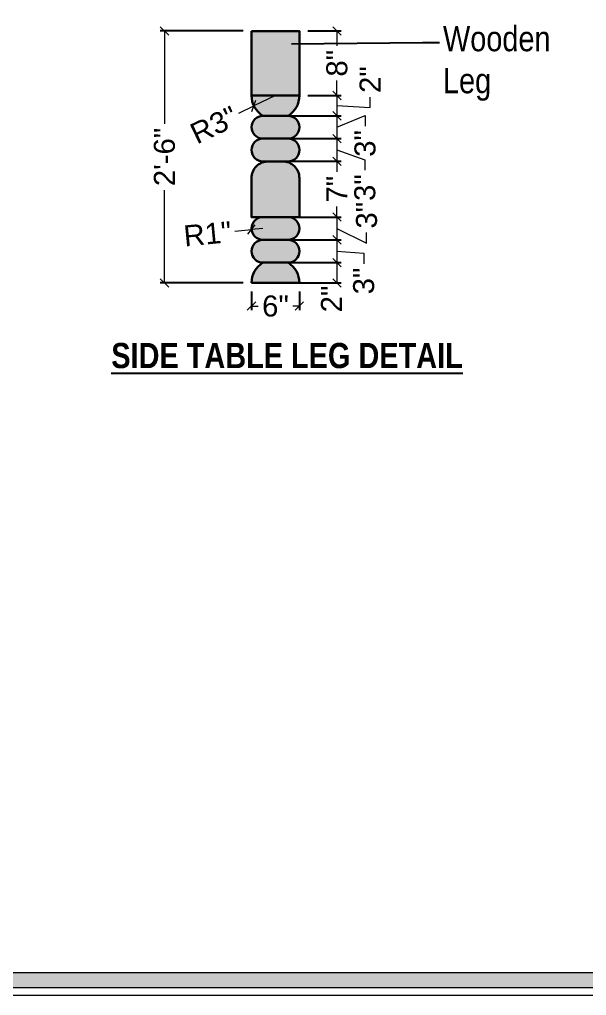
# Model space of a CAD drawing. Header units: millimetres. Extents: x 56222 to 3066687, y -650199 to -121287.
# Drawn here: x 136060.7 to 136128.1, y -182910.9 to -182794.7 of the extents above; entities that cross this region are included whole.
import ezdxf
from ezdxf import colors
from ezdxf.entities.mleader import LeaderData, LeaderLine
from ezdxf.math import Vec2, Vec3

# ---------------------------------------------------------------- set-up
doc = ezdxf.new("R2010")
doc.units = ezdxf.units.MM
doc.header["$MEASUREMENT"] = 0
doc.header["$PDMODE"] = 35
doc.linetypes.add('DASHEDX2', pattern=[1.5, 1, -0.5])
doc.layers.get('Defpoints').update_dxf_attribs({"color": 220})
for name, color, linetype, lineweight in [('dim05', 1, 'Continuous', 13), ('Dimension', 10, 'DASHEDX2', 20), ('FURNITURE', 32, 'Continuous', 9), ('Labelling', 1, 'Continuous', 25), ('Text', 7, 'Continuous', 15), ('wall', 7, 'Continuous', 30)]:
    doc.layers.add(name, color=color, linetype=linetype, lineweight=lineweight)
doc.styles.add('Arial', font='arial.ttf')
doc.styles.get("Standard").update_dxf_attribs({"font": 'arial.ttf', "height": 6})
doc.styles.add('style4', font='ARIALN.TTF')
doc.dimstyles.new('ISO-25', dxfattribs={"dimtxt": 2.5, "dimasz": 1, "dimexe": 0.5, "dimexo": 1, "dimtad": 0, "dimdec": 1, "dimlunit": 4, "dimtxsty": 'Standard', "dimblk": 'OBLIQUE', "dimcen": 2.5, "dimclrd": 1, "dimclre": 1, "dimclrt": 5, "dimadec": 0, "dimazin": 0, "dimtfac": 1, "dimtdec": 1, "dimtmove": 0, "dimatfit": 3, "dimfxl": 1, "dimlwd": -1, "dimarcsym": 0})

# ---------------------------------------------------------------- blocks, each defined once
blk = doc.blocks.new('_Oblique')
at = {"layer": 'wall', "color": 0, "lineweight": -2}
blk.add_line((-0.5, -0.5), (0.5, 0.5), dxfattribs=at)
blk = doc.blocks.new('*D421')
at = {"layer": 'Defpoints', "color": 0, "lineweight": 30, "transparency": 16777216}
for p in [(136093.96, -182796.1), (136093.96, -182803.78), (136098.42, -182803.78)]:
    blk.add_point(p, dxfattribs=at)
at = {"layer": 'dim05', "color": 1, "linetype": 'Continuous', "lineweight": -2, "transparency": 16777216}
for p, q in [((136094.96, -182796.1), (136098.92, -182796.1)), ((136094.96, -182803.78), (136098.92, -182803.78))]:
    blk.add_line(p, q, dxfattribs=at)
at = {"layer": 'dim05', "color": 1, "linetype": 'Continuous', "transparency": 16777216}
for p, q in [((136098.42, -182796.1), (136098.42, -182797.88)), ((136098.42, -182803.78), (136098.42, -182802))]:
    blk.add_line(p, q, dxfattribs=at)
at = {"layer": 'dim05', "color": 1, "transparency": 16777216}
for p, rotation in [((136098.42, -182796.1), 90), ((136098.42, -182803.78), 270)]:
    blk.add_blockref('_Oblique', p, dxfattribs=dict(at, rotation=rotation))
at = {"layer": 'dim05', "color": 5, "lineweight": 25, "transparency": 16777216, "insert": (136098.42, -182799.94), "char_height": 2.5, "attachment_point": 5, "rotation": 90, "style": 'Arial'}
blk.add_mtext('8"', dxfattribs=at)
blk = doc.blocks.new('*D422')
at = {"layer": 'Defpoints', "color": 0, "lineweight": 30, "transparency": 16777216}
for p in [(136093.96, -182803.78), (136092.61, -182806.2), (136098.42, -182806.2)]:
    blk.add_point(p, dxfattribs=at)
at = {"layer": 'dim05', "color": 1, "linetype": 'Continuous', "lineweight": -2, "transparency": 16777216}
for p, q in [((136094.96, -182803.78), (136098.92, -182803.78)), ((136093.61, -182806.2), (136098.92, -182806.2))]:
    blk.add_line(p, q, dxfattribs=at)
at = {"layer": 'dim05', "color": 1, "linetype": 'Continuous', "transparency": 16777216}
for p, q in [((136098.42, -182803.78), (136098.42, -182806.2)), ((136102.36, -182805.22), (136102.36, -182803.97)), ((136098.42, -182804.99), (136102.36, -182805.22))]:
    blk.add_line(p, q, dxfattribs=at)
at = {"layer": 'dim05', "color": 1, "transparency": 16777216}
for p, rotation in [((136098.42, -182803.78), 90), ((136098.42, -182806.2), 270)]:
    blk.add_blockref('_Oblique', p, dxfattribs=dict(at, rotation=rotation))
at = {"layer": 'dim05', "color": 5, "lineweight": 25, "transparency": 16777216, "insert": (136102.36, -182801.89), "char_height": 2.5, "attachment_point": 5, "rotation": 90, "style": 'Arial'}
blk.add_mtext('2"', dxfattribs=at)
blk = doc.blocks.new('*D423')
at = {"layer": 'Defpoints', "color": 0, "lineweight": 30, "transparency": 16777216}
for p in [(136091.11, -182806.2), (136091.11, -182808.91), (136098.42, -182808.91)]:
    blk.add_point(p, dxfattribs=at)
at = {"layer": 'dim05', "color": 1, "linetype": 'Continuous', "lineweight": -2, "transparency": 16777216}
for p, q in [((136092.11, -182806.2), (136098.92, -182806.2)), ((136092.11, -182808.91), (136098.92, -182808.91))]:
    blk.add_line(p, q, dxfattribs=at)
at = {"layer": 'dim05', "color": 1, "linetype": 'Continuous', "transparency": 16777216}
for p, q in [((136098.42, -182807.56), (136101.77, -182806.18)), ((136098.42, -182806.2), (136098.42, -182808.91)), ((136101.77, -182806.18), (136101.77, -182807.43))]:
    blk.add_line(p, q, dxfattribs=at)
at = {"layer": 'dim05', "color": 1, "transparency": 16777216}
for p, rotation in [((136098.42, -182806.2), 90), ((136098.42, -182808.91), 270)]:
    blk.add_blockref('_Oblique', p, dxfattribs=dict(at, rotation=rotation))
at = {"layer": 'dim05', "color": 5, "lineweight": 25, "transparency": 16777216, "insert": (136101.77, -182809.49), "char_height": 2.5, "attachment_point": 5, "rotation": 90, "style": 'Arial'}
blk.add_mtext('3"', dxfattribs=at)
blk = doc.blocks.new('*D424')
at = {"layer": 'Defpoints', "color": 0, "lineweight": 30, "transparency": 16777216}
for p in [(136091.11, -182808.91), (136091.96, -182811.62), (136098.42, -182811.62)]:
    blk.add_point(p, dxfattribs=at)
at = {"layer": 'dim05', "color": 1, "linetype": 'Continuous', "lineweight": -2, "transparency": 16777216}
for p, q in [((136092.11, -182808.91), (136098.92, -182808.91)), ((136092.96, -182811.62), (136098.92, -182811.62))]:
    blk.add_line(p, q, dxfattribs=at)
at = {"layer": 'dim05', "color": 1, "linetype": 'Continuous', "transparency": 16777216}
for p, q in [((136098.42, -182808.91), (136098.42, -182811.62)), ((136098.42, -182810.27), (136101.75, -182811.44)), ((136101.75, -182811.44), (136101.75, -182812.69))]:
    blk.add_line(p, q, dxfattribs=at)
at = {"layer": 'dim05', "color": 1, "transparency": 16777216}
for p, rotation in [((136098.42, -182808.91), 90), ((136098.42, -182811.62), 270)]:
    blk.add_blockref('_Oblique', p, dxfattribs=dict(at, rotation=rotation))
at = {"layer": 'dim05', "color": 5, "lineweight": 25, "transparency": 16777216, "insert": (136101.75, -182814.75), "char_height": 2.5, "attachment_point": 5, "rotation": 90, "style": 'Arial'}
blk.add_mtext('3"', dxfattribs=at)
blk = doc.blocks.new('*D425')
at = {"layer": 'Defpoints', "color": 0, "lineweight": 30, "transparency": 16777216}
for p in [(136091.96, -182811.62), (136091.96, -182818.26), (136098.42, -182818.26)]:
    blk.add_point(p, dxfattribs=at)
at = {"layer": 'dim05', "color": 1, "linetype": 'Continuous', "lineweight": -2, "transparency": 16777216}
for p, q in [((136092.96, -182811.62), (136098.92, -182811.62)), ((136092.96, -182818.26), (136098.92, -182818.26))]:
    blk.add_line(p, q, dxfattribs=at)
at = {"layer": 'dim05', "color": 1, "linetype": 'Continuous', "transparency": 16777216}
for p, q in [((136098.42, -182811.62), (136098.42, -182812.89)), ((136098.42, -182818.26), (136098.42, -182816.99))]:
    blk.add_line(p, q, dxfattribs=at)
at = {"layer": 'dim05', "color": 1, "transparency": 16777216}
for p, rotation in [((136098.42, -182811.62), 90), ((136098.42, -182818.26), 270)]:
    blk.add_blockref('_Oblique', p, dxfattribs=dict(at, rotation=rotation))
at = {"layer": 'dim05', "color": 5, "lineweight": 25, "transparency": 16777216, "insert": (136098.42, -182814.94), "char_height": 2.5, "attachment_point": 5, "rotation": 90, "style": 'Arial'}
blk.add_mtext('7"', dxfattribs=at)
blk = doc.blocks.new('*D426')
at = {"layer": 'Defpoints', "color": 0, "lineweight": 30, "transparency": 16777216}
for p in [(136091.96, -182818.26), (136091.96, -182820.97), (136098.42, -182820.97)]:
    blk.add_point(p, dxfattribs=at)
at = {"layer": 'dim05', "color": 1, "linetype": 'Continuous', "lineweight": -2, "transparency": 16777216}
for p, q in [((136092.96, -182818.26), (136098.92, -182818.26)), ((136092.96, -182820.97), (136098.92, -182820.97))]:
    blk.add_line(p, q, dxfattribs=at)
at = {"layer": 'dim05', "color": 1, "linetype": 'Continuous', "transparency": 16777216}
for p, q in [((136098.42, -182818.26), (136098.42, -182820.97)), ((136098.42, -182819.61), (136101.95, -182821.35)), ((136101.95, -182821.35), (136101.95, -182820.1))]:
    blk.add_line(p, q, dxfattribs=at)
at = {"layer": 'dim05', "color": 1, "transparency": 16777216}
for p, rotation in [((136098.42, -182818.26), 90), ((136098.42, -182820.97), 270)]:
    blk.add_blockref('_Oblique', p, dxfattribs=dict(at, rotation=rotation))
at = {"layer": 'dim05', "color": 5, "lineweight": 25, "transparency": 16777216, "insert": (136101.95, -182818.04), "char_height": 2.5, "attachment_point": 5, "rotation": 90, "style": 'Arial'}
blk.add_mtext('3"', dxfattribs=at)
blk = doc.blocks.new('*D427')
at = {"layer": 'Defpoints', "color": 0, "lineweight": 30, "transparency": 16777216}
for p in [(136091.96, -182820.97), (136091.96, -182823.68), (136098.42, -182823.68)]:
    blk.add_point(p, dxfattribs=at)
at = {"layer": 'dim05', "color": 1, "linetype": 'Continuous', "lineweight": -2, "transparency": 16777216}
for p, q in [((136092.96, -182820.97), (136098.92, -182820.97)), ((136092.96, -182823.68), (136098.92, -182823.68))]:
    blk.add_line(p, q, dxfattribs=at)
at = {"layer": 'dim05', "color": 1, "linetype": 'Continuous', "transparency": 16777216}
for p, q in [((136098.42, -182820.97), (136098.42, -182823.68)), ((136098.42, -182822.33), (136101.61, -182822.56)), ((136101.61, -182822.56), (136101.61, -182823.81))]:
    blk.add_line(p, q, dxfattribs=at)
at = {"layer": 'dim05', "color": 1, "transparency": 16777216}
for p, rotation in [((136098.42, -182820.97), 90), ((136098.42, -182823.68), 270)]:
    blk.add_blockref('_Oblique', p, dxfattribs=dict(at, rotation=rotation))
at = {"layer": 'dim05', "color": 5, "lineweight": 25, "transparency": 16777216, "insert": (136101.61, -182825.87), "char_height": 2.5, "attachment_point": 5, "rotation": 90, "style": 'Arial'}
blk.add_mtext('3"', dxfattribs=at)
blk = doc.blocks.new('*D428')
at = {"layer": 'Defpoints', "color": 0, "lineweight": 30, "transparency": 16777216}
for p in [(136091.96, -182823.68), (136091.96, -182826.1), (136098.42, -182826.1)]:
    blk.add_point(p, dxfattribs=at)
at = {"layer": 'dim05', "color": 1, "linetype": 'Continuous', "lineweight": -2, "transparency": 16777216}
for p, q in [((136092.96, -182823.68), (136098.92, -182823.68)), ((136092.96, -182826.1), (136098.92, -182826.1))]:
    blk.add_line(p, q, dxfattribs=at)
at = {"layer": 'dim05', "color": 1, "linetype": 'Continuous', "transparency": 16777216}
blk.add_line((136098.42, -182823.68), (136098.42, -182826.1), dxfattribs=at)
at = {"layer": 'dim05', "color": 1, "transparency": 16777216}
for p, rotation in [((136098.42, -182823.68), 90), ((136098.42, -182826.1), 270)]:
    blk.add_blockref('_Oblique', p, dxfattribs=dict(at, rotation=rotation))
at = {"layer": 'dim05', "color": 5, "lineweight": 25, "transparency": 16777216, "insert": (136097.77, -182828.01), "char_height": 2.5, "attachment_point": 5, "rotation": 90, "style": 'Arial'}
blk.add_mtext('2"', dxfattribs=at)
blk = doc.blocks.new('*D429')
at = {"layer": 'Defpoints', "color": 0, "lineweight": 30, "transparency": 16777216}
for p in [(136088.26, -182826.1), (136093.96, -182826.1), (136093.96, -182828.86)]:
    blk.add_point(p, dxfattribs=at)
at = {"layer": 'dim05', "color": 1, "linetype": 'Continuous', "lineweight": -2, "transparency": 16777216}
for p, q in [((136088.26, -182827.1), (136088.26, -182829.36)), ((136093.96, -182827.1), (136093.96, -182829.36))]:
    blk.add_line(p, q, dxfattribs=at)
at = {"layer": 'dim05', "color": 1, "linetype": 'Continuous', "transparency": 16777216}
for p, q in [((136088.26, -182828.86), (136089.04, -182828.86)), ((136093.96, -182828.86), (136093.18, -182828.86))]:
    blk.add_line(p, q, dxfattribs=at)
at = {"layer": 'dim05', "color": 1, "transparency": 16777216, "rotation": 180}
blk.add_blockref('_Oblique', (136088.26, -182828.86), dxfattribs=at)
at = {"layer": 'dim05', "color": 1, "transparency": 16777216}
blk.add_blockref('_Oblique', (136093.96, -182828.86), dxfattribs=at)
at = {"layer": 'dim05', "color": 5, "lineweight": 25, "transparency": 16777216, "insert": (136091.11, -182828.86), "char_height": 2.5, "attachment_point": 5, "style": 'Arial'}
blk.add_mtext('6"', dxfattribs=at)
blk = doc.blocks.new('*D430')
at = {"layer": 'Defpoints', "color": 0, "lineweight": 30, "transparency": 16777216}
for p in [(136091.11, -182803.78), (136088.54, -182805.01)]:
    blk.add_point(p, dxfattribs=at)
at = {"layer": 'dim05', "color": 1, "linetype": 'Continuous', "transparency": 16777216}
for p in [(136091.11, -182803.78), (136086.74, -182805.88)]:
    blk.add_line(p, (136088.54, -182805.01), dxfattribs=at)
at = {"layer": 'dim05', "color": 1, "transparency": 16777216, "rotation": 25.68325496794946}
blk.add_blockref('_Oblique', (136088.54, -182805.01), dxfattribs=at)
at = {"layer": 'dim05', "color": 5, "lineweight": 25, "transparency": 16777216, "insert": (136083.8, -182807.29), "char_height": 2.5, "attachment_point": 5, "rotation": 25.6833, "style": 'Arial'}
blk.add_mtext('R3"', dxfattribs=at)
blk = doc.blocks.new('*D431')
at = {"layer": 'Defpoints', "color": 0, "lineweight": 30, "transparency": 16777216}
for p in [(136088.26, -182819.74), (136089.61, -182819.61)]:
    blk.add_point(p, dxfattribs=at)
at = {"layer": 'dim05', "color": 1, "linetype": 'Continuous', "transparency": 16777216}
for p in [(136086.27, -182819.93), (136089.61, -182819.61)]:
    blk.add_line(p, (136088.26, -182819.74), dxfattribs=at)
at = {"layer": 'dim05', "color": 1, "transparency": 16777216, "rotation": 5.470813247830461}
blk.add_blockref('_Oblique', (136088.26, -182819.74), dxfattribs=at)
at = {"layer": 'dim05', "color": 5, "lineweight": 25, "transparency": 16777216, "insert": (136083.03, -182820.25), "char_height": 2.5, "attachment_point": 5, "rotation": 5.4708, "style": 'Arial'}
blk.add_mtext('R1"', dxfattribs=at)
blk = doc.blocks.new('*D432')
at = {"layer": 'Defpoints', "color": 0, "lineweight": 30, "transparency": 16777216}
for p in [(136088.26, -182796.1), (136077.91, -182826.1), (136088.26, -182826.1)]:
    blk.add_point(p, dxfattribs=at)
at = {"layer": 'dim05', "color": 1, "linetype": 'Continuous', "lineweight": -2, "transparency": 16777216}
for p, q in [((136087.26, -182796.1), (136077.41, -182796.1)), ((136087.26, -182826.1), (136077.41, -182826.1))]:
    blk.add_line(p, q, dxfattribs=at)
at = {"layer": 'dim05', "color": 1, "linetype": 'Continuous', "transparency": 16777216}
for p, q in [((136077.91, -182796.1), (136077.91, -182807.14)), ((136077.91, -182826.1), (136077.91, -182815.07))]:
    blk.add_line(p, q, dxfattribs=at)
at = {"layer": 'dim05', "color": 1, "transparency": 16777216}
for p, rotation in [((136077.91, -182796.1), 90), ((136077.91, -182826.1), 270)]:
    blk.add_blockref('_Oblique', p, dxfattribs=dict(at, rotation=rotation))
at = {"layer": 'dim05', "color": 5, "lineweight": 25, "transparency": 16777216, "insert": (136077.91, -182811.1), "char_height": 2.5, "attachment_point": 5, "rotation": 90, "style": 'Arial'}
blk.add_mtext('2\'-6"', dxfattribs=at)

msp = doc.modelspace()

# ---------------------------------------------------------------- hatches: boundary and pattern name
at = {"layer": 'Dimension', "linetype": 'Continuous', "true_color": 0xd39e00}
h = msp.add_hatch(color=42, dxfattribs=at)
h.paths.add_polyline_path([(135925.167, -182730.954), (135925.167, -182910.053), (136179.613, -182910.053), (136179.613, -182730.954)])
h.paths.add_polyline_path([(135926.953, -182732.74), (136177.827, -182732.74), (136177.827, -182908.267), (135926.953, -182908.267)], flags=16)
at = {"layer": 'FURNITURE', "lineweight": 30, "true_color": 0x9c5e31, "transparency": 33554559}
h = msp.add_hatch(color=25, dxfattribs=at)
h.dxf.hatch_style = 1
h.paths.add_polyline_path([(136092.607, -182823.681), (136089.607, -182823.681, 0.2597797), (136088.257, -182826.105), (136093.957, -182826.105, 0.2597797)])
h.paths.add_polyline_path([(136092.601, -182820.97), (136089.613, -182820.97, 1), (136089.613, -182823.681), (136092.601, -182823.681, 1)])
h.paths.add_polyline_path([(136092.601, -182818.259), (136089.613, -182818.259, 1), (136089.613, -182820.97), (136092.601, -182820.97, 1)])
h.paths.add_polyline_path([(136093.957, -182813.623, 0.4142136), (136091.957, -182811.623), (136090.257, -182811.623, 0.4142136), (136088.257, -182813.623), (136088.257, -182818.259), (136093.957, -182818.259)])
h.paths.add_polyline_path([(136092.601, -182808.912), (136089.613, -182808.912, 1), (136089.613, -182811.623), (136092.601, -182811.623, 1)])
h.paths.add_polyline_path([(136092.601, -182806.201), (136089.613, -182806.201, 1), (136089.613, -182808.912), (136092.601, -182808.912, 1)])
h.paths.add_polyline_path([(136093.957, -182803.777), (136088.257, -182803.777, 0.2597797), (136089.607, -182806.201), (136092.607, -182806.201, 0.2597797)])
h.paths.add_polyline_path([(136093.957, -182796.105), (136088.257, -182796.105), (136088.257, -182803.777), (136093.957, -182803.777)])

# ---------------------------------------------------------------- linework, layer by layer
at = {"layer": 'Dimension', "color": 42, "linetype": 'Continuous', "true_color": 0xd39e00}
for points in [[(135924.274, -182730.061), (136180.506, -182730.061), (136180.506, -182910.946), (135924.274, -182910.946)], [(135925.167, -182730.954), (136179.613, -182730.954), (136179.613, -182910.053), (135925.167, -182910.053)], [(135926.953, -182732.74), (136177.827, -182732.74), (136177.827, -182908.267), (135926.953, -182908.267)]]:
    msp.add_lwpolyline(points, close=True, dxfattribs=at)
at = {"layer": 'FURNITURE', "lineweight": 30}
for p, q in [((136089.607, -182806.201), (136092.607, -182806.201)), ((136089.607, -182808.912), (136092.607, -182808.912)), ((136092.601, -182808.912), (136089.613, -182808.912)), ((136092.601, -182811.623), (136089.613, -182811.623)), ((136092.601, -182818.259), (136089.613, -182818.259)), ((136089.607, -182820.97), (136092.607, -182820.97)), ((136092.601, -182820.97), (136089.613, -182820.97)), ((136089.607, -182823.681), (136092.607, -182823.681)), ((136089.607, -182823.681), (136092.607, -182823.681)), ((136088.257, -182826.105), (136093.957, -182826.105))]:
    msp.add_line(p, q, dxfattribs=at)
msp.add_lwpolyline([(136088.257, -182796.105), (136093.957, -182796.105), (136093.957, -182803.777), (136088.257, -182803.777)], close=True, dxfattribs=at)
msp.add_lwpolyline([(136090.257, -182811.623), (136091.957, -182811.623, -0.4142136), (136093.957, -182813.623), (136093.957, -182818.259), (136088.257, -182818.259), (136088.257, -182813.623, -0.4142136)], format="xyb", close=True, dxfattribs=at)
for centre, radius, start, end in [((136091.107, -182803.777), 2.85, 180, 238.24997), ((136091.107, -182803.777), 2.85, 301.75003, 0), ((136089.613, -182807.556), 1.356, 90, 270), ((136092.601, -182807.556), 1.356, 270, 90), ((136089.613, -182810.267), 1.356, 90, 270), ((136092.601, -182810.267), 1.356, 270, 90), ((136089.613, -182819.615), 1.356, 90, 270), ((136092.601, -182819.615), 1.356, 270, 90), ((136089.613, -182822.326), 1.356, 90, 270), ((136092.601, -182822.326), 1.356, 270, 90), ((136091.107, -182826.105), 2.85, 121.75003, 180), ((136091.107, -182826.105), 2.85, 0, 58.24997)]:
    msp.add_arc(centre, radius, start, end, dxfattribs=at)

# ---------------------------------------------------------------- texts
at = {"layer": 'Labelling', "color": 251, "true_color": 0x636466, "insert": (136092.483, -182834.767), "char_height": 3, "attachment_point": 5, "style": 'style4'}
msp.add_mtext_dynamic_manual_height_columns('{\\fArial Narrow|b1|i0|c0|p34;\\LSIDE TABLE LEG DETAIL}', width=79.10806, gutter_width=1, heights=[0], dxfattribs=at)

# ---------------------------------------------------------------- dimensions: what is measured, and where the dimension line sits
at = {"layer": 'dim05', "color": 27, "lineweight": 25, "true_color": 0x7d5120}
for base, p1, p2, override, picture, middle in [((136077.908, -182826.105), (136088.257, -182796.105), (136088.257, -182826.105), {"dimdec": 0, "dimtxsty": 'Arial', "dimtmove": 1}, '*D432', (136077.908, -182811.105)), ((136098.418, -182803.777), (136093.957, -182796.105), (136093.957, -182803.777), {"dimdec": 0, "dimtxsty": 'Arial'}, '*D421', (136098.418, -182799.941)), ((136098.418, -182818.259), (136091.957, -182811.623), (136091.957, -182818.259), {"dimdec": 0, "dimtxsty": 'Arial'}, '*D425', (136098.418, -182814.941))]:
    dim = msp.add_linear_dim(base=base, p1=p1, p2=p2, angle=90, dimstyle='ISO-25', override=override, dxfattribs=at)
    dim.commit()
    dim.dimension.update_dxf_attribs({"geometry": picture, "text_midpoint": middle})
for base, p1, p2, picture, middle in [((136098.418, -182806.201), (136093.957, -182803.777), (136092.607, -182806.201), '*D422', (136102.358, -182803.343)), ((136098.418, -182808.912), (136091.107, -182806.201), (136091.107, -182808.912), '*D423', (136101.767, -182808.055)), ((136098.418, -182811.623), (136091.107, -182808.912), (136091.957, -182811.623), '*D424', (136101.745, -182813.313)), ((136098.418, -182820.97), (136091.957, -182818.259), (136091.957, -182820.97), '*D426', (136101.951, -182819.471)), ((136098.418, -182823.681), (136091.957, -182820.97), (136091.957, -182823.681), '*D427', (136101.608, -182824.438)), ((136098.418, -182826.105), (136091.957, -182823.681), (136091.957, -182826.105), '*D428', (136097.769, -182828.005))]:
    dim = msp.add_linear_dim(base=base, p1=p1, p2=p2, angle=90, dimstyle='ISO-25', override={"dimdec": 0, "dimtxsty": 'Arial', "dimtmove": 1}, dxfattribs=at)
    dim.commit()
    dim.dimension.update_dxf_attribs({"geometry": picture, "text_midpoint": middle, "dimtype": 160})
for center, mpoint, picture, middle in [((136091.107, -182803.777), (136088.539, -182805.012), '*D430', (136083.8, -182807.291)), ((136089.613, -182819.615), (136088.263, -182819.744), '*D431', (136083.029, -182820.245))]:
    dim = msp.add_radius_dim(center=center, mpoint=mpoint, dimstyle='ISO-25', override={"dimdec": 0, "dimtxsty": 'Arial', "dimtmove": 1}, dxfattribs=at)
    dim.commit()
    dim.dimension.update_dxf_attribs({"geometry": picture, "text_midpoint": middle})
dim = msp.add_linear_dim(base=(136093.957, -182828.861), p1=(136088.257, -182826.105), p2=(136093.957, -182826.105), dimstyle='ISO-25', override={"dimdec": 0, "dimtxsty": 'Arial', "dimtmove": 1}, dxfattribs=at)
dim.commit()
dim.dimension.update_dxf_attribs({"geometry": '*D429', "text_midpoint": (136091.107, -182828.861)})

# ---------------------------------------------------------------- leaders
at = {"layer": 'Text', "color": 1, "lineweight": 0, "ltscale": 20}
ml = msp.add_multileader_mtext('Standard', dxfattribs=at)
ml.set_content('Wooden \\PLeg', color=1, style='style4')
ml.set_leader_properties()
ml.build(insert=Vec2(0, 0))
ml.multileader.update_dxf_attribs({"dogleg_length": 2.025, "arrow_head_size": 2})
ctx = ml.context
ctx.base_point, ctx.char_height, ctx.arrow_head_size, ctx.landing_gap_size, ctx.plane_origin = Vec3(136110.635, -182797.453), 3, 2, 0.4, Vec3(136043.6, -182794.453)
notes = []
notes.append((ctx, [(0, (1, 1, 0), (136108.611, -182797.453), (1, 0), 2.025, [(0, [(136091.01, -182797.642)], 0, [])])]))
ctx.mtext.insert = Vec3(136111.035, -182795.512)
for ctx, leaders in notes:
    for number, flags, end, landing, length, lines in leaders:
        leader = LeaderData()
        leader.index, (leader.has_last_leader_line, leader.has_dogleg_vector, leader.attachment_direction) = number, flags
        leader.last_leader_point, leader.dogleg_vector, leader.dogleg_length = Vec3(end), Vec3(landing), length
        for number, points, colour, breaks in lines:
            line = LeaderLine()
            line.index, line.vertices, line.color, line.breaks = number, Vec3.list(points), colors.encode_raw_color(colour), breaks
            leader.lines.append(line)
        ctx.leaders.append(leader)

doc.saveas('drawing.dxf')
